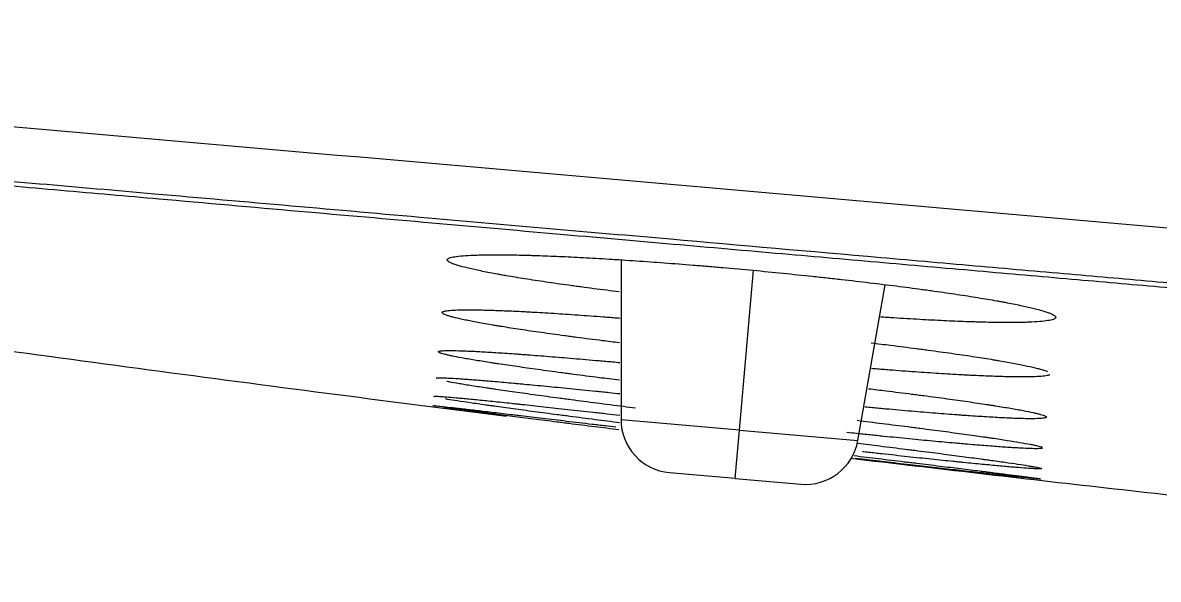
# Model space of a CAD drawing. Header units: millimetres. Extents: x 2433 to 4809, y -10272 to -6912.
# Drawn here: x 3927.01 to 3948.38, y -8019.09 to -8008.62 of the extents above; entities that cross this region are included whole.
import ezdxf

# ---------------------------------------------------------------- set-up
doc = ezdxf.new("R2010")
doc.units = ezdxf.units.MM
doc.layers.add('DIM', color=3, linetype='Continuous', lineweight=13)
doc.styles.add('ARIAL', font='arial.ttf')
doc.dimstyles.get("Standard").update_dxf_attribs({"dimtxt": 15, "dimasz": 15, "dimexe": 0.18, "dimexo": 0.0625, "dimgap": 4, "dimtad": 0, "dimtih": 1, "dimtoh": 1, "dimdec": 1, "dimdsep": 46, "dimtxsty": 'ARIAL', "dimcen": 0, "dimclrd": 3, "dimclre": 3, "dimclrt": 3, "dimadec": 0, "dimazin": 0, "dimtfac": 1, "dimtdec": 1, "dimtofl": 0, "dimtmove": 0, "dimatfit": 3, "dimfxl": 1, "dimtolj": 1, "dimtzin": 0, "dimarcsym": 0})

# ---------------------------------------------------------------- blocks, each defined once
blk = doc.blocks.new('*D50')
at = {"layer": 'Defpoints', "color": 0, "transparency": 16777216}
for p in [(3876.167, -8006.18), (4065.408, -8022.77), (4059.068, -8095.094)]:
    blk.add_point(p, dxfattribs=at)
at = {"layer": 'DIM', "color": 3, "lineweight": -2, "transparency": 16777216}
for p, q in [((3876.162, -8006.242), (3869.811, -8078.683)), ((4065.403, -8022.832), (4059.052, -8095.273)), ((3887.758, -8080.076), (3940.44, -8084.694)), ((4041.136, -8093.522), (3988.454, -8088.903))]:
    blk.add_line(p, q, dxfattribs=at)
at = {"layer": 'DIM', "color": 3, "transparency": 16777216}
for points in [[(3888.02, -8077.087), (3887.496, -8083.064), (3869.827, -8078.504)], [(4041.398, -8090.533), (4040.874, -8096.511), (4059.068, -8095.094)]]:
    blk.add_solid(points, dxfattribs=at)
at = {"layer": 'DIM', "color": 3, "transparency": 16777216, "insert": (3964.447, -8086.799), "char_height": 18, "attachment_point": 5, "style": 'ARIAL'}
blk.add_mtext('\\A1;190', dxfattribs=at)

msp = doc.modelspace()

# ---------------------------------------------------------------- linework, layer by layer
at = {"linetype": 'Continuous', "lineweight": 18, "extrusion": (-1, -2.22045e-16, 0)}
for p, q in [((3938.27, -8013.082), (3938.27, -8016.088)), ((3942.725, -8016.478), (3943.241, -8013.553)), ((3940.418, -8017.193), (3939.183, -8017.085)), ((3940.418, -8017.193), (3941.653, -8017.301))]:
    msp.add_line(p, q, dxfattribs=at)
at = {"linetype": 'Continuous', "lineweight": 13, "extrusion": (-1, -2.22045e-16, 0)}
for p, q in [((3940.498, -8016.283), (3940.76, -8013.279)), ((3940.498, -8016.283), (3938.27, -8016.088)), ((3940.418, -8017.193), (3940.498, -8016.283)), ((3940.498, -8016.283), (3942.725, -8016.478))]:
    msp.add_line(p, q, dxfattribs=at)
at = {"linetype": 'Continuous', "lineweight": 18}
for centre, start, end in [((3939.27, -8016.088), 180, 265), ((3941.74, -8016.305), 265, 350)]:
    msp.add_arc(centre, 1, start, end, dxfattribs=at)
at = {"linetype": 'Continuous', "lineweight": 13}
for points, knots in [([(3915.85, -8009.612), (3918.125, -8009.814), (3920.401, -8010.012), (3924.956, -8010.411), (3927.234, -8010.61), (3934.071, -8011.21), (3938.633, -8011.61), (3952.332, -8012.811), (3961.475, -8013.613), (3970.619, -8014.413)], [0, 0, 0, 0, 0.125, 0.125, 0.25, 0.25, 0.5, 0.5, 1, 1, 1, 1]), ([(3970.53, -8015.442), (3970.513, -8015.44), (3970.479, -8015.437), (3970.429, -8015.433), (3970.379, -8015.429), (3970.329, -8015.424), (3970.279, -8015.42), (3970.229, -8015.415), (3970.178, -8015.411), (3970.126, -8015.406), (3970.073, -8015.402), (3970.018, -8015.397), (3969.962, -8015.392), (3969.904, -8015.387), (3969.84, -8015.381), (3969.77, -8015.375), (3969.692, -8015.368), (3969.611, -8015.361), (3969.526, -8015.354), (3969.437, -8015.346), (3969.344, -8015.338), (3969.247, -8015.329), (3969.146, -8015.321), (3969.04, -8015.311), (3968.931, -8015.302), (3968.767, -8015.287), (3968.537, -8015.267), (3968.232, -8015.241), (3967.89, -8015.211), (3967.511, -8015.177), (3967.164, -8015.147), (3966.858, -8015.12), (3966.599, -8015.097), (3966.322, -8015.073), (3966.028, -8015.047), (3965.717, -8015.02), (3965.331, -8014.986), (3964.858, -8014.945), (3964.288, -8014.895), (3963.558, -8014.831), (3962.639, -8014.75), (3961.498, -8014.65), (3960.344, -8014.549), (3959.19, -8014.448), (3958.049, -8014.348), (3956.592, -8014.22), (3954.756, -8014.059), (3952.474, -8013.859), (3950.345, -8013.673), (3948.426, -8013.504), (3946.776, -8013.36), (3945.006, -8013.205), (3942.466, -8012.982), (3938.999, -8012.678), (3934.443, -8012.279), (3930.488, -8011.932), (3927.293, -8011.652), (3925.018, -8011.453), (3922.881, -8011.266), (3920.948, -8011.096), (3919.716, -8010.988), (3918.939, -8010.92), (3918.559, -8010.887), (3918.087, -8010.846), (3917.622, -8010.805), (3917.203, -8010.768), (3916.873, -8010.739), (3916.574, -8010.713), (3916.305, -8010.689), (3916.068, -8010.668), (3915.92, -8010.655), (3915.851, -8010.649)], [0, 0, 0, 0, 0.00093, 0.001846, 0.002755, 0.003662, 0.004571, 0.005489, 0.006419, 0.007367, 0.008336, 0.00933, 0.010354, 0.01141, 0.012501, 0.01386, 0.015278, 0.016761, 0.018312, 0.019934, 0.02163, 0.023401, 0.025249, 0.027174, 0.029176, 0.031253, 0.03616, 0.041729, 0.047976, 0.054905, 0.062506, 0.066938, 0.071679, 0.076731, 0.082096, 0.087772, 0.093759, 0.103254, 0.113671, 0.125011, 0.143197, 0.164032, 0.187516, 0.206429, 0.227264, 0.25002, 0.286248, 0.327918, 0.375029, 0.402973, 0.433122, 0.465478, 0.500039, 0.572373, 0.6557, 0.750021, 0.78956, 0.83122, 0.875001, 0.907035, 0.937497, 0.942783, 0.949752, 0.958407, 0.968747, 0.975374, 0.981433, 0.986926, 0.991851, 0.996209, 1, 1, 1, 1])]:
    msp.add_open_spline(points, degree=3, knots=knots, dxfattribs=at)
at = {"linetype": 'Continuous', "lineweight": 18}
for points, knots in [([(3915.963, -8010.736), (3916.057, -8010.745), (3916.253, -8010.762), (3916.563, -8010.79), (3916.903, -8010.82), (3917.273, -8010.853), (3917.624, -8010.884), (3917.947, -8010.912), (3918.23, -8010.937), (3918.514, -8010.962), (3918.797, -8010.987), (3919.08, -8011.012), (3919.346, -8011.035), (3919.6, -8011.057), (3919.846, -8011.079), (3920.109, -8011.102), (3920.387, -8011.126), (3920.681, -8011.152), (3920.99, -8011.179), (3921.315, -8011.208), (3921.656, -8011.238), (3922.012, -8011.269), (3922.383, -8011.302), (3922.981, -8011.354), (3923.793, -8011.426), (3924.808, -8011.515), (3925.801, -8011.602), (3926.774, -8011.688), (3927.726, -8011.771), (3928.657, -8011.853), (3930.15, -8011.984), (3932.165, -8012.161), (3934.658, -8012.38), (3937.005, -8012.587), (3939.204, -8012.78), (3941.256, -8012.96), (3943.202, -8013.131), (3945.052, -8013.294), (3946.817, -8013.449), (3948.465, -8013.593), (3949.902, -8013.72), (3951.15, -8013.829), (3952.231, -8013.924), (3953.259, -8014.015), (3954.234, -8014.101), (3955.157, -8014.182), (3956.027, -8014.258), (3957.002, -8014.344), (3958.067, -8014.437), (3959.205, -8014.537), (3960.19, -8014.624), (3961.04, -8014.698), (3961.771, -8014.763), (3962.454, -8014.823), (3963.089, -8014.879), (3963.798, -8014.941), (3964.563, -8015.008), (3965.34, -8015.076), (3966.006, -8015.135), (3966.575, -8015.185), (3967.18, -8015.238), (3967.807, -8015.293), (3968.384, -8015.344), (3968.831, -8015.383), (3969.172, -8015.413), (3969.438, -8015.436), (3969.633, -8015.453), (3969.766, -8015.465), (3969.895, -8015.476), (3970.022, -8015.487), (3970.147, -8015.498), (3970.272, -8015.509), (3970.398, -8015.52), (3970.481, -8015.528), (3970.524, -8015.531)], [0, 0, 0, 0, 0.005151, 0.010852, 0.017103, 0.023903, 0.031252, 0.036466, 0.041678, 0.046888, 0.052095, 0.0573, 0.062502, 0.066749, 0.071284, 0.076106, 0.081216, 0.086613, 0.092297, 0.098266, 0.104522, 0.111063, 0.117889, 0.125, 0.144009, 0.162634, 0.180874, 0.198731, 0.216202, 0.23329, 0.249993, 0.298424, 0.344152, 0.387173, 0.427485, 0.465089, 0.499991, 0.53446, 0.566783, 0.596959, 0.624989, 0.645739, 0.665527, 0.68435, 0.702208, 0.719099, 0.735026, 0.749991, 0.772645, 0.793478, 0.812492, 0.826748, 0.840128, 0.852628, 0.864248, 0.874994, 0.891527, 0.906245, 0.91767, 0.928083, 0.937496, 0.950865, 0.962498, 0.969176, 0.9754, 0.981249, 0.983738, 0.986155, 0.988515, 0.990832, 0.993122, 0.995402, 0.997689, 1, 1, 1, 1]), ([(3938.236, -8013.685), (3938.157, -8013.675), (3938.078, -8013.665), (3937.836, -8013.634), (3937.676, -8013.614), (3937.481, -8013.587), (3937.442, -8013.582), (3937.365, -8013.572), (3937.327, -8013.566), (3937.213, -8013.551), (3937.139, -8013.54), (3936.922, -8013.51), (3936.784, -8013.489), (3936.523, -8013.449), (3936.399, -8013.43), (3936.222, -8013.4), (3936.165, -8013.391), (3936.083, -8013.376), (3936.055, -8013.372), (3936.002, -8013.362), (3935.975, -8013.357), (3935.846, -8013.334), (3935.751, -8013.316), (3935.577, -8013.28), (3935.499, -8013.263), (3935.357, -8013.23), (3935.295, -8013.214), (3935.227, -8013.195), (3935.214, -8013.191), (3935.189, -8013.184), (3935.177, -8013.18), (3935.143, -8013.169), (3935.123, -8013.162), (3935.069, -8013.141), (3935.042, -8013.128), (3935.006, -8013.103), (3934.997, -8013.092), (3934.998, -8013.076), (3935.001, -8013.071), (3935.009, -8013.063), (3935.012, -8013.061), (3935.019, -8013.056), (3935.024, -8013.054), (3935.048, -8013.043), (3935.077, -8013.035), (3935.152, -8013.02), (3935.199, -8013.014), (3935.309, -8013.003), (3935.373, -8012.999), (3935.464, -8012.995), (3935.483, -8012.994), (3935.521, -8012.992), (3935.581, -8012.99), (3935.644, -8012.989), (3935.777, -8012.986), (3935.873, -8012.986), (3936.081, -8012.986), (3936.192, -8012.988), (3936.37, -8012.991), (3936.432, -8012.993), (3936.527, -8012.995), (3936.559, -8012.996), (3936.625, -8012.998), (3936.658, -8012.999), (3936.825, -8013.005), (3936.964, -8013.01), (3937.254, -8013.023), (3937.405, -8013.03), (3937.717, -8013.047), (3937.878, -8013.056), (3938.087, -8013.069), (3938.129, -8013.072), (3938.214, -8013.077), (3938.341, -8013.085), (3938.47, -8013.094), (3938.73, -8013.111), (3938.906, -8013.124), (3939.263, -8013.151), (3939.444, -8013.165), (3939.721, -8013.187), (3939.814, -8013.195), (3940.001, -8013.211), (3940.095, -8013.219), (3940.376, -8013.244), (3940.565, -8013.261), (3940.754, -8013.278)], [0, 0, 0, 0, 0.017181, 0.017181, 0.053582, 0.053582, 0.062682, 0.062682, 0.071782, 0.071782, 0.089983, 0.089983, 0.126383, 0.126383, 0.162784, 0.162784, 0.180984, 0.180984, 0.190084, 0.190084, 0.199185, 0.199185, 0.235585, 0.235585, 0.271986, 0.271986, 0.308387, 0.308387, 0.317487, 0.317487, 0.326587, 0.326587, 0.344787, 0.344787, 0.381188, 0.381188, 0.417589, 0.417589, 0.435789, 0.435789, 0.444889, 0.444889, 0.45399, 0.45399, 0.49039, 0.49039, 0.526791, 0.526791, 0.563192, 0.563192, 0.572292, 0.572292, 0.581392, 0.599592, 0.599592, 0.635993, 0.635993, 0.672394, 0.672394, 0.690594, 0.690594, 0.699694, 0.699694, 0.708794, 0.708794, 0.745195, 0.745195, 0.781596, 0.781596, 0.817997, 0.817997, 0.827097, 0.827097, 0.836197, 0.854397, 0.854397, 0.890798, 0.890798, 0.927199, 0.927199, 0.945399, 0.945399, 0.963599, 0.963599, 1, 1, 1, 1]), ([(3940.754, -8013.278), (3940.943, -8013.296), (3941.131, -8013.314), (3941.503, -8013.352), (3941.688, -8013.371), (3941.963, -8013.4), (3942.054, -8013.41), (3942.191, -8013.425), (3942.236, -8013.43), (3942.327, -8013.44), (3942.372, -8013.445), (3942.598, -8013.47), (3942.774, -8013.491), (3943.118, -8013.532), (3943.286, -8013.553), (3943.614, -8013.594), (3943.775, -8013.615), (3943.969, -8013.642), (3944.008, -8013.647), (3944.085, -8013.658), (3944.123, -8013.663), (3944.237, -8013.679), (3944.31, -8013.689), (3944.527, -8013.72), (3944.664, -8013.741), (3944.925, -8013.782), (3945.049, -8013.802), (3945.225, -8013.832), (3945.282, -8013.842), (3945.365, -8013.857), (3945.392, -8013.862), (3945.446, -8013.871), (3945.472, -8013.876), (3945.601, -8013.9), (3945.696, -8013.919), (3945.869, -8013.956), (3945.948, -8013.973), (3946.089, -8014.008), (3946.151, -8014.024), (3946.219, -8014.044), (3946.232, -8014.048), (3946.257, -8014.056), (3946.292, -8014.068), (3946.323, -8014.079), (3946.377, -8014.101), (3946.404, -8014.115), (3946.44, -8014.14), (3946.449, -8014.152), (3946.447, -8014.169), (3946.445, -8014.175), (3946.437, -8014.182), (3946.434, -8014.185), (3946.426, -8014.19), (3946.422, -8014.192), (3946.397, -8014.204), (3946.368, -8014.212), (3946.292, -8014.227), (3946.199, -8014.24), (3946.072, -8014.249), (3945.981, -8014.253), (3945.962, -8014.254), (3945.923, -8014.256), (3945.864, -8014.258), (3945.801, -8014.259), (3945.668, -8014.261), (3945.572, -8014.262), (3945.366, -8014.26), (3945.255, -8014.259), (3945.076, -8014.255), (3945.015, -8014.253), (3944.92, -8014.25), (3944.888, -8014.249), (3944.823, -8014.247), (3944.79, -8014.246), (3944.623, -8014.24), (3944.484, -8014.234), (3944.195, -8014.22), (3944.045, -8014.213), (3943.733, -8014.195), (3943.572, -8014.185), (3943.363, -8014.172), (3943.321, -8014.169), (3943.237, -8014.163), (3943.194, -8014.16), (3943.15, -8014.157), (3943.15, -8014.157)], [0, 0, 0, 0, 0.036358, 0.036358, 0.072715, 0.072715, 0.090894, 0.090894, 0.099984, 0.099984, 0.109073, 0.109073, 0.145431, 0.145431, 0.181788, 0.181788, 0.218146, 0.218146, 0.227236, 0.227236, 0.236325, 0.236325, 0.254504, 0.254504, 0.290861, 0.290861, 0.327219, 0.327219, 0.345398, 0.345398, 0.354487, 0.354487, 0.363577, 0.363577, 0.399935, 0.399935, 0.436292, 0.436292, 0.47265, 0.47265, 0.481739, 0.481739, 0.490829, 0.509008, 0.509008, 0.545365, 0.545365, 0.581723, 0.581723, 0.599902, 0.599902, 0.608991, 0.608991, 0.618081, 0.618081, 0.654438, 0.654438, 0.690796, 0.727154, 0.727154, 0.736243, 0.736243, 0.745333, 0.763511, 0.763511, 0.799869, 0.799869, 0.836227, 0.836227, 0.854406, 0.854406, 0.863495, 0.863495, 0.872584, 0.872584, 0.908942, 0.908942, 0.9453, 0.9453, 0.981658, 0.981658, 0.990747, 0.990747, 0.999836, 1, 1, 1, 1]), ([(3938.238, -8014.643), (3938.13, -8014.63), (3938.023, -8014.616), (3937.753, -8014.582), (3937.593, -8014.562), (3937.397, -8014.536), (3937.359, -8014.531), (3937.281, -8014.52), (3937.243, -8014.515), (3937.129, -8014.5), (3937.055, -8014.49), (3936.838, -8014.46), (3936.7, -8014.44), (3936.438, -8014.402), (3936.314, -8014.383), (3936.137, -8014.355), (3936.08, -8014.346), (3935.997, -8014.333), (3935.97, -8014.328), (3935.916, -8014.319), (3935.889, -8014.315), (3935.76, -8014.293), (3935.664, -8014.276), (3935.49, -8014.244), (3935.411, -8014.228), (3935.269, -8014.199), (3935.206, -8014.185), (3935.138, -8014.168), (3935.125, -8014.165), (3935.099, -8014.158), (3935.087, -8014.155), (3935.053, -8014.145), (3935.032, -8014.139), (3934.977, -8014.122), (3934.95, -8014.111), (3934.913, -8014.091), (3934.904, -8014.082), (3934.904, -8014.069), (3934.907, -8014.065), (3934.914, -8014.06), (3934.917, -8014.058), (3934.924, -8014.055), (3934.929, -8014.053), (3934.953, -8014.045), (3934.981, -8014.04), (3935.056, -8014.032), (3935.102, -8014.028), (3935.212, -8014.023), (3935.275, -8014.022), (3935.366, -8014.022), (3935.384, -8014.021), (3935.423, -8014.022), (3935.482, -8014.022), (3935.545, -8014.023), (3935.677, -8014.025), (3935.773, -8014.027), (3935.98, -8014.034), (3936.091, -8014.038), (3936.269, -8014.046), (3936.33, -8014.049), (3936.425, -8014.054), (3936.457, -8014.056), (3936.523, -8014.059), (3936.556, -8014.061), (3936.722, -8014.07), (3936.861, -8014.078), (3937.151, -8014.097), (3937.451, -8014.117), (3937.774, -8014.14), (3937.982, -8014.156), (3938.024, -8014.159), (3938.109, -8014.165), (3938.171, -8014.17), (3938.233, -8014.175), (3938.253, -8014.176)], [0, 0, 0, 0, 0.02752, 0.02752, 0.070521, 0.070521, 0.081271, 0.081271, 0.092021, 0.092021, 0.113521, 0.113521, 0.156522, 0.156522, 0.199523, 0.199523, 0.221023, 0.221023, 0.231773, 0.231773, 0.242523, 0.242523, 0.285524, 0.285524, 0.328524, 0.328524, 0.371525, 0.371525, 0.382275, 0.382275, 0.393025, 0.393025, 0.414526, 0.414526, 0.457526, 0.457526, 0.500527, 0.500527, 0.522027, 0.522027, 0.532777, 0.532777, 0.543527, 0.543527, 0.586528, 0.586528, 0.629528, 0.629528, 0.672529, 0.672529, 0.683279, 0.683279, 0.694029, 0.71553, 0.71553, 0.75853, 0.75853, 0.801531, 0.801531, 0.823031, 0.823031, 0.833781, 0.833781, 0.844531, 0.844531, 0.887532, 0.887532, 0.930533, 0.973533, 0.973533, 0.984283, 0.984283, 0.995033, 1, 1, 1, 1]), ([(3942.978, -8014.643), (3943.102, -8014.658), (3943.223, -8014.673), (3943.506, -8014.708), (3943.667, -8014.729), (3943.862, -8014.754), (3943.901, -8014.759), (3943.978, -8014.769), (3944.016, -8014.775), (3944.129, -8014.79), (3944.203, -8014.8), (3944.42, -8014.83), (3944.558, -8014.849), (3944.819, -8014.888), (3944.944, -8014.907), (3945.12, -8014.934), (3945.177, -8014.944), (3945.26, -8014.957), (3945.287, -8014.962), (3945.341, -8014.971), (3945.368, -8014.975), (3945.497, -8014.998), (3945.592, -8015.015), (3945.766, -8015.048), (3945.845, -8015.063), (3945.987, -8015.094), (3946.05, -8015.108), (3946.118, -8015.126), (3946.131, -8015.129), (3946.156, -8015.136), (3946.192, -8015.146), (3946.223, -8015.156), (3946.26, -8015.168), (3946.277, -8015.175), (3946.291, -8015.18)], [0, 0, 0, 0, 0.070854, 0.070854, 0.168448, 0.168448, 0.192846, 0.192846, 0.217245, 0.217245, 0.266042, 0.266042, 0.363637, 0.363637, 0.461231, 0.461231, 0.510028, 0.510028, 0.534427, 0.534427, 0.558825, 0.558825, 0.65642, 0.65642, 0.754014, 0.754014, 0.851608, 0.851608, 0.876007, 0.876007, 0.900405, 0.949203, 0.949203, 1, 1, 1, 1]), ([(3926.261, -8014.725), (3928.487, -8015.03), (3931.772, -8015.468), (3935.06, -8015.888), (3936.118, -8016.021)], [0, 0, 0, 0, 0.678169, 1, 1, 1, 1]), ([(3938.24, -8015.346), (3938.11, -8015.33), (3937.982, -8015.314), (3937.692, -8015.277), (3937.531, -8015.256), (3937.335, -8015.23), (3937.297, -8015.225), (3937.219, -8015.215), (3937.181, -8015.21), (3937.067, -8015.195), (3936.993, -8015.185), (3936.776, -8015.155), (3936.637, -8015.136), (3936.375, -8015.099), (3936.25, -8015.081), (3936.073, -8015.055), (3936.016, -8015.047), (3935.932, -8015.034), (3935.905, -8015.03), (3935.851, -8015.021), (3935.824, -8015.017), (3935.694, -8014.997), (3935.599, -8014.982), (3935.424, -8014.952), (3935.344, -8014.939), (3935.201, -8014.913), (3935.138, -8014.9), (3935.055, -8014.883), (3935.03, -8014.878), (3934.984, -8014.867), (3934.963, -8014.862), (3934.907, -8014.848), (3934.879, -8014.839), (3934.842, -8014.824), (3934.832, -8014.817), (3934.832, -8014.809), (3934.834, -8014.806), (3934.841, -8014.803), (3934.844, -8014.802), (3934.851, -8014.8), (3934.855, -8014.799), (3934.879, -8014.794), (3934.907, -8014.791), (3934.981, -8014.788), (3935.027, -8014.788), (3935.136, -8014.788), (3935.199, -8014.79), (3935.289, -8014.793), (3935.308, -8014.793), (3935.346, -8014.795), (3935.404, -8014.797), (3935.467, -8014.8), (3935.599, -8014.807), (3935.695, -8014.812), (3935.901, -8014.824), (3936.011, -8014.831), (3936.189, -8014.843), (3936.25, -8014.847), (3936.345, -8014.854), (3936.377, -8014.857), (3936.442, -8014.861), (3936.475, -8014.864), (3936.641, -8014.876), (3936.78, -8014.887), (3937.068, -8014.91), (3937.368, -8014.935), (3937.69, -8014.963), (3937.898, -8014.981), (3937.94, -8014.985), (3938.025, -8014.992), (3938.113, -8015), (3938.202, -8015.008), (3938.249, -8015.013)], [0, 0, 0, 0, 0.03246, 0.03246, 0.074946, 0.074946, 0.085567, 0.085567, 0.096189, 0.096189, 0.117432, 0.117432, 0.159918, 0.159918, 0.202405, 0.202405, 0.223648, 0.223648, 0.234269, 0.234269, 0.244891, 0.244891, 0.287377, 0.287377, 0.329864, 0.329864, 0.37235, 0.37235, 0.393593, 0.393593, 0.414836, 0.414836, 0.457323, 0.457323, 0.499809, 0.499809, 0.521052, 0.521052, 0.531674, 0.531674, 0.542295, 0.542295, 0.584781, 0.584781, 0.627268, 0.627268, 0.669754, 0.669754, 0.680376, 0.680376, 0.690997, 0.71224, 0.71224, 0.754727, 0.754727, 0.797213, 0.797213, 0.818456, 0.818456, 0.829078, 0.829078, 0.839699, 0.839699, 0.882185, 0.882185, 0.924672, 0.967158, 0.967158, 0.97778, 0.97778, 0.988401, 1, 1, 1, 1]), ([(3934.792, -8015.305), (3934.793, -8015.305), (3934.794, -8015.305), (3934.799, -8015.304), (3934.803, -8015.304), (3934.826, -8015.301), (3934.853, -8015.301), (3934.927, -8015.301), (3934.972, -8015.303), (3935.08, -8015.308), (3935.143, -8015.311), (3935.232, -8015.317), (3935.251, -8015.318), (3935.289, -8015.321), (3935.347, -8015.325), (3935.41, -8015.33), (3935.541, -8015.339), (3935.636, -8015.347), (3935.841, -8015.364), (3935.952, -8015.374), (3936.129, -8015.389), (3936.19, -8015.395), (3936.284, -8015.403), (3936.316, -8015.406), (3936.381, -8015.412), (3936.545, -8015.428), (3936.718, -8015.444), (3937.006, -8015.472), (3937.306, -8015.501), (3937.627, -8015.534), (3937.835, -8015.555), (3937.877, -8015.56), (3937.961, -8015.568), (3938.069, -8015.579), (3938.179, -8015.591), (3938.247, -8015.598)], [0, 0, 0, 0, 0.007525, 0.007525, 0.02979, 0.02979, 0.118849, 0.118849, 0.207908, 0.207908, 0.296967, 0.296967, 0.319232, 0.319232, 0.341497, 0.386026, 0.386026, 0.475085, 0.475085, 0.564145, 0.564145, 0.608674, 0.608674, 0.630939, 0.630939, 0.653204, 0.742263, 0.742263, 0.831322, 0.920381, 0.920381, 0.942646, 0.942646, 0.964911, 1, 1, 1, 1]), ([(3946.334, -8015.243), (3946.334, -8015.243), (3946.334, -8015.243), (3946.33, -8015.245), (3946.325, -8015.247), (3946.301, -8015.256), (3946.272, -8015.262), (3946.198, -8015.271), (3946.151, -8015.275), (3946.042, -8015.281), (3945.978, -8015.283), (3945.888, -8015.284), (3945.869, -8015.284), (3945.831, -8015.284), (3945.772, -8015.284), (3945.708, -8015.284), (3945.576, -8015.282), (3945.481, -8015.28), (3945.275, -8015.273), (3945.164, -8015.269), (3944.986, -8015.261), (3944.925, -8015.258), (3944.83, -8015.254), (3944.798, -8015.252), (3944.733, -8015.249), (3944.7, -8015.247), (3944.534, -8015.238), (3944.395, -8015.229), (3944.107, -8015.211), (3943.957, -8015.201), (3943.646, -8015.179), (3943.485, -8015.167), (3943.276, -8015.151), (3943.234, -8015.148), (3943.15, -8015.141), (3943.081, -8015.135), (3943.011, -8015.13), (3942.983, -8015.128)], [0, 0, 0, 0, 0.001144, 0.001144, 0.024031, 0.024031, 0.115576, 0.115576, 0.207122, 0.207122, 0.298668, 0.298668, 0.321554, 0.321554, 0.344441, 0.390214, 0.390214, 0.481759, 0.481759, 0.573305, 0.573305, 0.619078, 0.619078, 0.641964, 0.641964, 0.664851, 0.664851, 0.756397, 0.756397, 0.847942, 0.847942, 0.939488, 0.939488, 0.962375, 0.962375, 0.985261, 1, 1, 1, 1]), ([(3938.543, -8015.871), (3938.468, -8015.861), (3938.393, -8015.852), (3938.147, -8015.821), (3937.979, -8015.8), (3937.65, -8015.757), (3937.489, -8015.736), (3937.293, -8015.71), (3937.255, -8015.705), (3937.177, -8015.695), (3937.139, -8015.69), (3937.025, -8015.675), (3936.951, -8015.665), (3936.733, -8015.635), (3936.595, -8015.616), (3936.332, -8015.579), (3936.207, -8015.562), (3936.029, -8015.536), (3935.972, -8015.528), (3935.888, -8015.515), (3935.861, -8015.511), (3935.807, -8015.503), (3935.78, -8015.499), (3935.649, -8015.48), (3935.554, -8015.465), (3935.378, -8015.437), (3935.298, -8015.424), (3935.154, -8015.399), (3935.091, -8015.388), (3935.022, -8015.375), (3935.008, -8015.373), (3934.995, -8015.37), (3934.994, -8015.37), (3934.993, -8015.37)], [0, 0, 0, 0, 0.044061, 0.044061, 0.14725, 0.14725, 0.250438, 0.250438, 0.276236, 0.276236, 0.302033, 0.302033, 0.353627, 0.353627, 0.456815, 0.456815, 0.560004, 0.560004, 0.611598, 0.611598, 0.637395, 0.637395, 0.663192, 0.663192, 0.766381, 0.766381, 0.869569, 0.869569, 0.972758, 0.972758, 0.998555, 0.998555, 1, 1, 1, 1]), ([(3942.928, -8015.505), (3943.039, -8015.519), (3943.148, -8015.532), (3943.419, -8015.565), (3943.58, -8015.586), (3943.775, -8015.611), (3943.814, -8015.616), (3943.891, -8015.626), (3943.929, -8015.63), (3944.043, -8015.645), (3944.117, -8015.655), (3944.334, -8015.684), (3944.472, -8015.703), (3944.734, -8015.74), (3944.859, -8015.757), (3945.035, -8015.784), (3945.093, -8015.792), (3945.176, -8015.805), (3945.203, -8015.809), (3945.257, -8015.817), (3945.284, -8015.822), (3945.414, -8015.842), (3945.509, -8015.858), (3945.684, -8015.888), (3945.763, -8015.902), (3945.906, -8015.929), (3945.969, -8015.942), (3946.038, -8015.957), (3946.051, -8015.96), (3946.076, -8015.966), (3946.113, -8015.975), (3946.144, -8015.983), (3946.199, -8015.998), (3946.227, -8016.008), (3946.264, -8016.024), (3946.274, -8016.032), (3946.274, -8016.042), (3946.271, -8016.045), (3946.264, -8016.049), (3946.261, -8016.05), (3946.254, -8016.053), (3946.25, -8016.054), (3946.226, -8016.06), (3946.197, -8016.063), (3946.123, -8016.068), (3946.077, -8016.069), (3945.968, -8016.07), (3945.905, -8016.07), (3945.815, -8016.068), (3945.797, -8016.067), (3945.758, -8016.066), (3945.7, -8016.064), (3945.637, -8016.062), (3945.505, -8016.056), (3945.41, -8016.052), (3945.204, -8016.04), (3945.094, -8016.033), (3944.917, -8016.022), (3944.856, -8016.018), (3944.761, -8016.011), (3944.729, -8016.009), (3944.664, -8016.004), (3944.631, -8016.002), (3944.466, -8015.99), (3944.327, -8015.979), (3944.039, -8015.956), (3943.89, -8015.943), (3943.579, -8015.917), (3943.418, -8015.902), (3943.21, -8015.884), (3943.169, -8015.88), (3943.085, -8015.872), (3942.995, -8015.864), (3942.905, -8015.855), (3942.858, -8015.851)], [0, 0, 0, 0, 0.027807, 0.027807, 0.070488, 0.070488, 0.081158, 0.081158, 0.091829, 0.091829, 0.113169, 0.113169, 0.155851, 0.155851, 0.198532, 0.198532, 0.219872, 0.219872, 0.230543, 0.230543, 0.241213, 0.241213, 0.283894, 0.283894, 0.326575, 0.326575, 0.369257, 0.369257, 0.379927, 0.379927, 0.390597, 0.411938, 0.411938, 0.454619, 0.454619, 0.4973, 0.4973, 0.518641, 0.518641, 0.529311, 0.529311, 0.539982, 0.539982, 0.582663, 0.582663, 0.625344, 0.625344, 0.668025, 0.668025, 0.678696, 0.678696, 0.689366, 0.710707, 0.710707, 0.753388, 0.753388, 0.796069, 0.796069, 0.81741, 0.81741, 0.82808, 0.82808, 0.83875, 0.83875, 0.881432, 0.881432, 0.924113, 0.924113, 0.966794, 0.966794, 0.977464, 0.977464, 0.988135, 1, 1, 1, 1]), ([(3934.75, -8015.649), (3934.751, -8015.649), (3934.751, -8015.649), (3934.754, -8015.648), (3934.757, -8015.648), (3934.764, -8015.648), (3934.768, -8015.648), (3934.79, -8015.647), (3934.818, -8015.648), (3934.89, -8015.652), (3934.935, -8015.655), (3935.043, -8015.664), (3935.105, -8015.669), (3935.194, -8015.677), (3935.213, -8015.679), (3935.251, -8015.682), (3935.309, -8015.688), (3935.371, -8015.694), (3935.502, -8015.706), (3935.597, -8015.716), (3935.801, -8015.736), (3935.911, -8015.747), (3936.088, -8015.766), (3936.149, -8015.772), (3936.243, -8015.782), (3936.275, -8015.786), (3936.34, -8015.793), (3936.373, -8015.796), (3936.538, -8015.814), (3936.676, -8015.829), (3936.964, -8015.86), (3937.263, -8015.893), (3937.584, -8015.929), (3937.791, -8015.952), (3937.833, -8015.957), (3937.917, -8015.966), (3938.04, -8015.98), (3938.164, -8015.994), (3938.246, -8016.003)], [0, 0, 0, 0, 0.005716, 0.005716, 0.027373, 0.027373, 0.04903, 0.04903, 0.135659, 0.135659, 0.222288, 0.222288, 0.308917, 0.308917, 0.330574, 0.330574, 0.352232, 0.395546, 0.395546, 0.482175, 0.482175, 0.568804, 0.568804, 0.612119, 0.612119, 0.633776, 0.633776, 0.655433, 0.655433, 0.742062, 0.742062, 0.828691, 0.91532, 0.91532, 0.936977, 0.936977, 0.958635, 1, 1, 1, 1]), ([(3938.243, -8016.147), (3938.088, -8016.127), (3937.936, -8016.108), (3937.623, -8016.068), (3937.462, -8016.047), (3937.267, -8016.021), (3937.228, -8016.016), (3937.15, -8016.006), (3937.112, -8016.001), (3936.998, -8015.986), (3936.924, -8015.976), (3936.706, -8015.948), (3936.567, -8015.929), (3936.304, -8015.893), (3936.178, -8015.876), (3936.001, -8015.852), (3935.943, -8015.844), (3935.859, -8015.832), (3935.832, -8015.828), (3935.778, -8015.821), (3935.751, -8015.817), (3935.62, -8015.798), (3935.524, -8015.784), (3935.348, -8015.758), (3935.268, -8015.746), (3935.124, -8015.724), (3935.06, -8015.714), (3934.99, -8015.703), (3934.977, -8015.7), (3934.963, -8015.698), (3934.962, -8015.698), (3934.961, -8015.698)], [0, 0, 0, 0, 0.098457, 0.098457, 0.20749, 0.20749, 0.234749, 0.234749, 0.262007, 0.262007, 0.316524, 0.316524, 0.425557, 0.425557, 0.534591, 0.534591, 0.589107, 0.589107, 0.616366, 0.616366, 0.643624, 0.643624, 0.752657, 0.752657, 0.861691, 0.861691, 0.970724, 0.970724, 0.997982, 0.997982, 1, 1, 1, 1]), ([(3934.729, -8015.823), (3934.73, -8015.823), (3934.732, -8015.823), (3934.736, -8015.823), (3934.739, -8015.823), (3934.746, -8015.823), (3934.75, -8015.824), (3934.772, -8015.825), (3934.799, -8015.828), (3934.871, -8015.835), (3934.916, -8015.84), (3935.023, -8015.852), (3935.085, -8015.859), (3935.174, -8015.869), (3935.193, -8015.871), (3935.23, -8015.875), (3935.288, -8015.882), (3935.351, -8015.889), (3935.481, -8015.904), (3935.576, -8015.915), (3935.78, -8015.939), (3935.89, -8015.952), (3936.066, -8015.973), (3936.127, -8015.98), (3936.221, -8015.991), (3936.253, -8015.995), (3936.317, -8016.002), (3936.35, -8016.006), (3936.515, -8016.026), (3936.653, -8016.042), (3936.941, -8016.077), (3937.239, -8016.112), (3937.56, -8016.151), (3937.767, -8016.175), (3937.809, -8016.18), (3937.893, -8016.19), (3937.999, -8016.203), (3938.107, -8016.216), (3938.173, -8016.224)], [0, 0, 0, 0, 0.026558, 0.026558, 0.047937, 0.047937, 0.069316, 0.069316, 0.154834, 0.154834, 0.240351, 0.240351, 0.325868, 0.325868, 0.347247, 0.347247, 0.368627, 0.411385, 0.411385, 0.496902, 0.496902, 0.58242, 0.58242, 0.625178, 0.625178, 0.646558, 0.646558, 0.667937, 0.667937, 0.753454, 0.753454, 0.838971, 0.924488, 0.924488, 0.945868, 0.945868, 0.967247, 1, 1, 1, 1]), ([(3938.229, -8016.279), (3938.075, -8016.26), (3937.925, -8016.241), (3937.612, -8016.202), (3937.451, -8016.182), (3937.255, -8016.157), (3937.216, -8016.152), (3937.139, -8016.142), (3937.101, -8016.138), (3936.986, -8016.123), (3936.912, -8016.114), (3936.694, -8016.086), (3936.555, -8016.068), (3936.291, -8016.034), (3936.166, -8016.018), (3935.988, -8015.995), (3935.931, -8015.988), (3935.847, -8015.977), (3935.819, -8015.973), (3935.765, -8015.966), (3935.738, -8015.963), (3935.607, -8015.946), (3935.51, -8015.933), (3935.334, -8015.91), (3935.253, -8015.899), (3935.109, -8015.879), (3935.045, -8015.871), (3934.975, -8015.861), (3934.961, -8015.859), (3934.947, -8015.857), (3934.946, -8015.857), (3934.945, -8015.857)], [0, 0, 0, 0, 0.097802, 0.097802, 0.206895, 0.206895, 0.234168, 0.234168, 0.261441, 0.261441, 0.315988, 0.315988, 0.42508, 0.42508, 0.534173, 0.534173, 0.58872, 0.58872, 0.615993, 0.615993, 0.643266, 0.643266, 0.752359, 0.752359, 0.861452, 0.861452, 0.970545, 0.970545, 0.997818, 0.997818, 1, 1, 1, 1]), ([(3942.71, -8016.1), (3942.872, -8016.12), (3943.031, -8016.14), (3943.351, -8016.179), (3943.512, -8016.2), (3943.708, -8016.224), (3943.746, -8016.229), (3943.824, -8016.239), (3943.862, -8016.244), (3943.976, -8016.259), (3944.05, -8016.268), (3944.267, -8016.297), (3944.405, -8016.315), (3944.668, -8016.351), (3944.793, -8016.368), (3944.971, -8016.393), (3945.028, -8016.401), (3945.112, -8016.413), (3945.139, -8016.417), (3945.193, -8016.425), (3945.22, -8016.429), (3945.35, -8016.448), (3945.446, -8016.463), (3945.622, -8016.49), (3945.701, -8016.503), (3945.845, -8016.528), (3945.908, -8016.539), (3945.978, -8016.552), (3945.991, -8016.555), (3946.016, -8016.56), (3946.053, -8016.567), (3946.084, -8016.574), (3946.14, -8016.587), (3946.169, -8016.595), (3946.192, -8016.603), (3946.195, -8016.604), (3946.199, -8016.606)], [0, 0, 0, 0, 0.08479, 0.08479, 0.17442, 0.17442, 0.196827, 0.196827, 0.219235, 0.219235, 0.26405, 0.26405, 0.35368, 0.35368, 0.44331, 0.44331, 0.488124, 0.488124, 0.510532, 0.510532, 0.532939, 0.532939, 0.622569, 0.622569, 0.712199, 0.712199, 0.801829, 0.801829, 0.824237, 0.824237, 0.846644, 0.891459, 0.891459, 0.981089, 0.981089, 1, 1, 1, 1]), ([(3946.202, -8016.627), (3946.202, -8016.627), (3946.202, -8016.627), (3946.198, -8016.628), (3946.194, -8016.629), (3946.171, -8016.632), (3946.143, -8016.633), (3946.07, -8016.634), (3946.024, -8016.633), (3945.916, -8016.63), (3945.853, -8016.627), (3945.763, -8016.622), (3945.745, -8016.621), (3945.707, -8016.619), (3945.649, -8016.616), (3945.586, -8016.612), (3945.455, -8016.603), (3945.36, -8016.596), (3945.155, -8016.581), (3945.045, -8016.572), (3944.868, -8016.558), (3944.807, -8016.552), (3944.713, -8016.544), (3944.681, -8016.541), (3944.616, -8016.536), (3944.453, -8016.521), (3944.28, -8016.506), (3943.993, -8016.479), (3943.843, -8016.464), (3943.533, -8016.434), (3943.373, -8016.418), (3943.165, -8016.397), (3943.123, -8016.393), (3943.039, -8016.384), (3942.913, -8016.371), (3942.785, -8016.358), (3942.64, -8016.343), (3942.58, -8016.337), (3942.521, -8016.33)], [0, 0, 0, 0, 0.001293, 0.001293, 0.022829, 0.022829, 0.108977, 0.108977, 0.195124, 0.195124, 0.281272, 0.281272, 0.302809, 0.302809, 0.324346, 0.367419, 0.367419, 0.453567, 0.453567, 0.539714, 0.539714, 0.582788, 0.582788, 0.604325, 0.604325, 0.625862, 0.712009, 0.712009, 0.798157, 0.798157, 0.884304, 0.884304, 0.905841, 0.905841, 0.927378, 0.970451, 0.970451, 1, 1, 1, 1]), ([(3942.723, -8016.531), (3942.865, -8016.548), (3943.004, -8016.565), (3943.305, -8016.602), (3943.466, -8016.622), (3943.662, -8016.647), (3943.701, -8016.652), (3943.778, -8016.662), (3943.816, -8016.666), (3943.93, -8016.681), (3944.004, -8016.69), (3944.222, -8016.718), (3944.36, -8016.736), (3944.624, -8016.77), (3944.749, -8016.787), (3944.926, -8016.81), (3944.984, -8016.818), (3945.068, -8016.829), (3945.095, -8016.833), (3945.149, -8016.84), (3945.176, -8016.844), (3945.307, -8016.862), (3945.403, -8016.876), (3945.579, -8016.901), (3945.659, -8016.912), (3945.803, -8016.934), (3945.867, -8016.944), (3945.937, -8016.955), (3945.95, -8016.958), (3945.976, -8016.962), (3946.013, -8016.968), (3946.044, -8016.974), (3946.101, -8016.984), (3946.129, -8016.99), (3946.168, -8017), (3946.179, -8017.004), (3946.18, -8017.009), (3946.178, -8017.01), (3946.171, -8017.011), (3946.168, -8017.012), (3946.161, -8017.012), (3946.157, -8017.012), (3946.134, -8017.013), (3946.107, -8017.013), (3946.034, -8017.01), (3945.989, -8017.007), (3945.881, -8017), (3945.819, -8016.996), (3945.729, -8016.988), (3945.711, -8016.987), (3945.673, -8016.984), (3945.615, -8016.979), (3945.553, -8016.974), (3945.422, -8016.962), (3945.327, -8016.953), (3945.123, -8016.934), (3945.013, -8016.924), (3944.837, -8016.906), (3944.776, -8016.9), (3944.682, -8016.891), (3944.65, -8016.888), (3944.585, -8016.881), (3944.422, -8016.865), (3944.25, -8016.847), (3943.963, -8016.817), (3943.814, -8016.801), (3943.504, -8016.767), (3943.344, -8016.75), (3943.136, -8016.727), (3943.095, -8016.723), (3943.011, -8016.713), (3942.931, -8016.704), (3942.85, -8016.695), (3942.811, -8016.691)], [0, 0, 0, 0, 0.035194, 0.035194, 0.077648, 0.077648, 0.088262, 0.088262, 0.098875, 0.098875, 0.120102, 0.120102, 0.162556, 0.162556, 0.20501, 0.20501, 0.226236, 0.226236, 0.23685, 0.23685, 0.247463, 0.247463, 0.289917, 0.289917, 0.332371, 0.332371, 0.374825, 0.374825, 0.385438, 0.385438, 0.396052, 0.417279, 0.417279, 0.459733, 0.459733, 0.502186, 0.502186, 0.523413, 0.523413, 0.534027, 0.534027, 0.54464, 0.54464, 0.587094, 0.587094, 0.629548, 0.629548, 0.672002, 0.672002, 0.682615, 0.682615, 0.693229, 0.714456, 0.714456, 0.756909, 0.756909, 0.799363, 0.799363, 0.82059, 0.82059, 0.831204, 0.831204, 0.841817, 0.884271, 0.884271, 0.926725, 0.926725, 0.969179, 0.969179, 0.979792, 0.979792, 0.990405, 1, 1, 1, 1]), ([(3942.588, -8016.812), (3944.191, -8017.002), (3947.428, -8017.377), (3952.556, -8017.941), (3956.264, -8018.336), (3958.339, -8018.539), (3958.522, -8018.556)], [0, 0, 0, 0, 0.302078, 0.609824, 0.965593, 1, 1, 1, 1]), ([(3942.653, -8016.763), (3942.81, -8016.782), (3942.964, -8016.801), (3943.279, -8016.839), (3943.44, -8016.859), (3943.636, -8016.883), (3943.675, -8016.887), (3943.752, -8016.897), (3943.791, -8016.901), (3943.905, -8016.915), (3943.979, -8016.924), (3944.197, -8016.951), (3944.335, -8016.968), (3944.599, -8017), (3944.724, -8017.016), (3944.902, -8017.038), (3944.96, -8017.045), (3945.044, -8017.055), (3945.072, -8017.059), (3945.126, -8017.066), (3945.153, -8017.069), (3945.284, -8017.085), (3945.38, -8017.097), (3945.557, -8017.12), (3945.637, -8017.13), (3945.781, -8017.149), (3945.846, -8017.157), (3945.916, -8017.166), (3945.929, -8017.168), (3945.955, -8017.172), (3945.992, -8017.177), (3946.024, -8017.181), (3946.081, -8017.189), (3946.109, -8017.193), (3946.149, -8017.2), (3946.159, -8017.202), (3946.161, -8017.204), (3946.159, -8017.204), (3946.152, -8017.204), (3946.15, -8017.204), (3946.143, -8017.203), (3946.139, -8017.203), (3946.116, -8017.202), (3946.089, -8017.199), (3946.017, -8017.193), (3945.972, -8017.188), (3945.865, -8017.177), (3945.803, -8017.171), (3945.714, -8017.162), (3945.695, -8017.16), (3945.658, -8017.156), (3945.6, -8017.15), (3945.537, -8017.143), (3945.407, -8017.129), (3945.313, -8017.118), (3945.109, -8017.096), (3944.999, -8017.084), (3944.823, -8017.064), (3944.762, -8017.057), (3944.668, -8017.047), (3944.636, -8017.043), (3944.572, -8017.036), (3944.409, -8017.017), (3944.237, -8016.998), (3943.95, -8016.965), (3943.801, -8016.948), (3943.492, -8016.912), (3943.332, -8016.893), (3943.125, -8016.869), (3943.083, -8016.864), (3942.999, -8016.855), (3942.88, -8016.841), (3942.759, -8016.826), (3942.68, -8016.817)], [0, 0, 0, 0, 0.038306, 0.038306, 0.080194, 0.080194, 0.090665, 0.090665, 0.101137, 0.101137, 0.122081, 0.122081, 0.163968, 0.163968, 0.205856, 0.205856, 0.2268, 0.2268, 0.237271, 0.237271, 0.247743, 0.247743, 0.289631, 0.289631, 0.331518, 0.331518, 0.373406, 0.373406, 0.383878, 0.383878, 0.394349, 0.415293, 0.415293, 0.457181, 0.457181, 0.499068, 0.499068, 0.520012, 0.520012, 0.530484, 0.530484, 0.540955, 0.540955, 0.582843, 0.582843, 0.62473, 0.62473, 0.666618, 0.666618, 0.67709, 0.67709, 0.687562, 0.708505, 0.708505, 0.750393, 0.750393, 0.79228, 0.79228, 0.813224, 0.813224, 0.823696, 0.823696, 0.834168, 0.876055, 0.876055, 0.917943, 0.917943, 0.95983, 0.95983, 0.970302, 0.970302, 0.980774, 1, 1, 1, 1])]:
    msp.add_open_spline(points, degree=3, knots=knots, dxfattribs=at)

# ---------------------------------------------------------------- dimensions: what is measured, and where the dimension line sits
at = {"layer": 'DIM', "color": 3}
dim = msp.add_aligned_dim(p1=(3876.167, -8006.18), p2=(4065.408, -8022.77), distance=-72.601, dimstyle='Standard', override={"dimtxt": 18, "dimasz": 18, "dimgap": 5}, dxfattribs=at)
dim.commit()
dim.dimension.update_dxf_attribs({"geometry": '*D50', "text_midpoint": (3964.447, -8086.799)})

doc.saveas('drawing.dxf')
